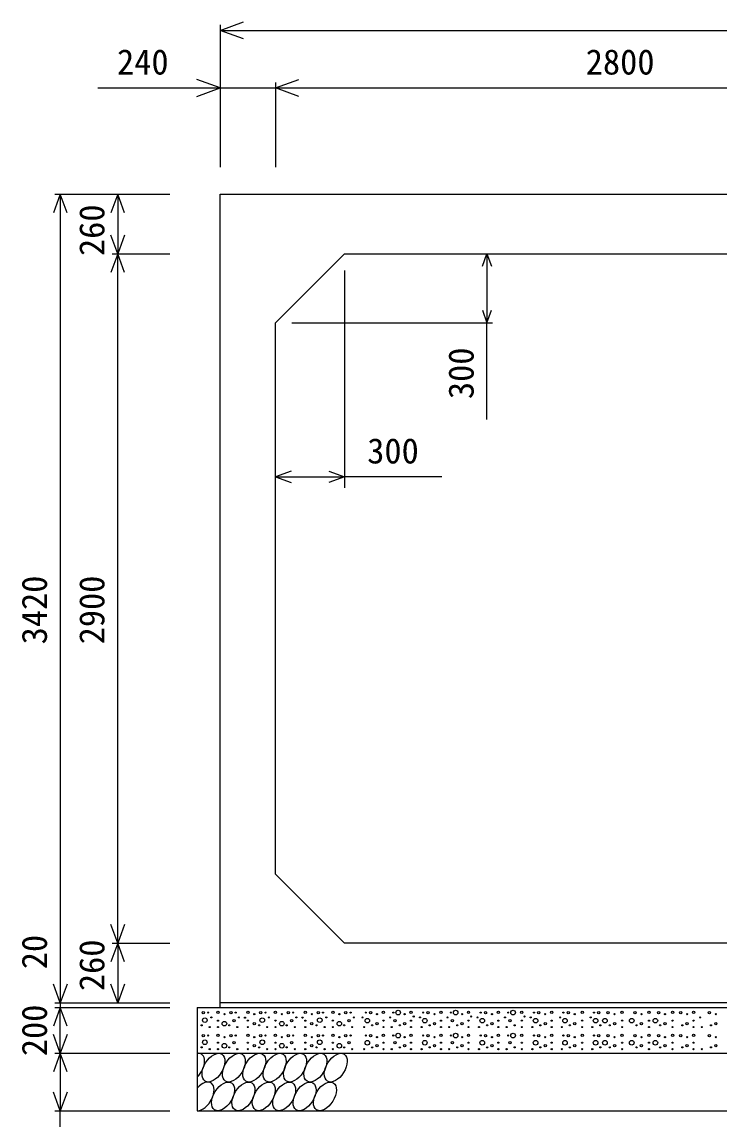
# Model space of a CAD drawing. Units: millimetres, scale not verified. Extents: x -100800 to 100800, y -35640 to 35640.
# Drawn here: x 10856 to 13889, y -22236 to -17460 of the extents above; entities that cross this region are included whole.
import ezdxf
from ezdxf.enums import TextEntityAlignment as Align

# ---------------------------------------------------------------- set-up
doc = ezdxf.new("R2010")
doc.units = ezdxf.units.MM
doc.header["$LTSCALE"] = 120
for name, color, linetype, lineweight in [('0-0_DIM', 7, 'Continuous', 25), ('0-2_HATCH', 6, 'Continuous', 25), ('0-5_OUTLINE', 3, 'Continuous', 25)]:
    doc.layers.add(name, color=color, linetype=linetype, lineweight=lineweight)
doc.styles.add('ＭＳ ゴシック', font='')
doc.styles.get('ＭＳ ゴシック').set_extended_font_data('MS Gothic')

msp = doc.modelspace()

# ---------------------------------------------------------------- linework, layer by layer
at = {"layer": '0-0_DIM'}
for p, q in [((11719.1, -17473.4), (11719.1, -18092)), ((11719.1, -17497.4), (15199.1, -17497.4)), ((11186.4, -17747.4), (11719.1, -17747.4)), ((11959.1, -17723.4), (11959.1, -18092)), ((10999, -18209.7), (11499.1, -18209.7)), ((11023, -18209.7), (11023, -21729.7)), ((11273, -18209.7), (11273, -18469.7)), ((11249, -18469.7), (11499.1, -18469.7)), ((11273, -21469.7), (11273, -18469.7)), ((12879.5, -18469.7), (12879.5, -18769.7)), ((12259.1, -18541.7), (12259.1, -19488.3)), ((12031.1, -18769.7), (12903.5, -18769.7)), ((12879.5, -19190.5), (12879.5, -18769.7)), ((11959.1, -19440.3), (12259.1, -19440.3)), ((12683.2, -19440.3), (12259.1, -19440.3)), ((11249, -21469.7), (11499.1, -21469.7)), ((11273, -21469.7), (11273, -21729.7)), ((10999, -21729.7), (11499.1, -21729.7)), ((10999, -21749.7), (11499.1, -21749.7)), ((11023, -21729.7), (11023, -21749.7)), ((11023, -21949.7), (11023, -21749.7)), ((10999, -21949.7), (11499.1, -21949.7)), ((11023, -21949.7), (11023, -22199.7)), ((10999, -22199.7), (11499.1, -22199.7)), ((11023, -22521.8), (11023, -22199.7))]:
    msp.add_line(p, q, dxfattribs=at)
for points in [[(11820.6, -17534.3), (11719.1, -17497.4), (11820.6, -17460.4)], [(11617.6, -17784.3), (11719.1, -17747.4), (11617.6, -17710.4)], [(12060.6, -17784.3), (11959.1, -17747.4), (12060.6, -17710.4)], [(11719.1, -17747.4), (11959.1, -17747.4), (14959.1, -17747.4), (15199.1, -17747.4)], [(11052.6, -18290.9), (11023, -18209.7), (10993.5, -18290.9)], [(11302.6, -18290.9), (11273, -18209.7), (11243.5, -18290.9)], [(11302.6, -18388.5), (11273, -18469.7), (11243.5, -18388.5)], [(11302.6, -18550.9), (11273, -18469.7), (11243.5, -18550.9)], [(12859.8, -18523.8), (12879.5, -18469.7), (12899.2, -18523.8)], [(12859.8, -18715.6), (12879.5, -18769.7), (12899.2, -18715.6)], [(12026.8, -19415.7), (11959.1, -19440.3), (12026.8, -19465)], [(12191.4, -19415.7), (12259.1, -19440.3), (12191.4, -19465)], [(11302.6, -21388.5), (11273, -21469.7), (11243.5, -21388.5)], [(11302.6, -21550.9), (11273, -21469.7), (11243.5, -21550.9)], [(11052.6, -21648.5), (11023, -21729.7), (10993.5, -21648.5)], [(11302.6, -21648.5), (11273, -21729.7), (11243.5, -21648.5)], [(11052.6, -21830.9), (11023, -21749.7), (10993.5, -21830.9)], [(11052.6, -21868.5), (11023, -21949.7), (10993.5, -21868.5)], [(11052.6, -22030.9), (11023, -21949.7), (10993.5, -22030.9)], [(11052.6, -22118.5), (11023, -22199.7), (10993.5, -22118.5)]]:
    msp.add_lwpolyline(points, dxfattribs=at)
at = {"layer": '0-2_HATCH'}
for centre, radius in [((11645.1, -21772.5), 5), ((11666.2, -21772.5), 2.5), ((11709.1, -21771.6), 5), ((11765.1, -21772.5), 5), ((11786.2, -21772.5), 2.5), ((11839.1, -21771.6), 5), ((11895.1, -21772.5), 5), ((11916.2, -21772.5), 2.5), ((11959.1, -21771.6), 5), ((12015.1, -21772.5), 5), ((12036.2, -21772.5), 2.5), ((12089.1, -21771.6), 5), ((12145.1, -21772.5), 5), ((12166.2, -21772.5), 2.5), ((12209.1, -21771.6), 5), ((12265.1, -21772.5), 5), ((12286.2, -21772.5), 2.5), ((12352, -21772.5), 2.5), ((12373.1, -21772.5), 5), ((12429.1, -21771.6), 5), ((12472, -21772.5), 2.5), ((12493.1, -21772.5), 10), ((12549.1, -21771.6), 5), ((12602, -21772.5), 2.5), ((12623.1, -21772.5), 5), ((12679.1, -21771.6), 5), ((12722, -21772.5), 2.5), ((12743.1, -21772.5), 10), ((12799.1, -21771.6), 5), ((12852, -21772.5), 2.5), ((12873.1, -21772.5), 5), ((12929.1, -21771.6), 5), ((12972, -21772.5), 2.5), ((12993.1, -21772.5), 10), ((13031, -21771.6), 5), ((13083.9, -21772.5), 2.5), ((13104.9, -21772.5), 5), ((13161, -21771.6), 5), ((13211.9, -21772.5), 2.5), ((13232.9, -21772.5), 5), ((13293.9, -21771.6), 5), ((13344.8, -21772.5), 2.5), ((13365.9, -21772.5), 5), ((13406.5, -21772.5), 5), ((13467.5, -21771.6), 5), ((13523.4, -21772.5), 5), ((13584.3, -21771.6), 5), ((13626.1, -21772.5), 5), ((13687, -21771.6), 5), ((13722.3, -21772.5), 5), ((13778.4, -21771.6), 5), ((13847.1, -21772.5), 5), ((11651.7, -21805.5), 10), ((11680.2, -21793.5), 2.5), ((11709.1, -21807.5), 2.5), ((11737.1, -21820.7), 10), ((11737.1, -21779.5), 2.5), ((11779.2, -21807.5), 5), ((11800.2, -21793.5), 2.5), ((11826.7, -21794.4), 2.5), ((11839.1, -21807.5), 2.5), ((11867.1, -21820.7), 5), ((11867.1, -21779.5), 2.5), ((11901.7, -21805.5), 10), ((11930.2, -21793.5), 2.5), ((11959.1, -21807.5), 2.5), ((11987.1, -21820.7), 10), ((11987.1, -21779.5), 2.5), ((12029.2, -21807.5), 5), ((12050.2, -21793.5), 2.5), ((12076.7, -21794.4), 2.5), ((12089.1, -21807.5), 2.5), ((12117.1, -21820.7), 5), ((12117.1, -21779.5), 2.5), ((12151.7, -21805.5), 10), ((12180.2, -21793.5), 2.5), ((12209.1, -21807.5), 2.5), ((12237.1, -21820.7), 10), ((12237.1, -21779.5), 2.5), ((12279.2, -21807.5), 5), ((12300.2, -21793.5), 2.5), ((12338, -21793.5), 2.5), ((12359, -21807.5), 10), ((12401.1, -21820.7), 5), ((12401.1, -21779.5), 2.5), ((12429.1, -21807.5), 2.5), ((12458, -21793.5), 2.5), ((12479, -21807.5), 5), ((12521.1, -21820.7), 5), ((12521.1, -21779.5), 2.5), ((12549.1, -21807.5), 2.5), ((12560.5, -21789.2), 2.5), ((12588, -21793.5), 2.5), ((12609, -21807.5), 10), ((12651.1, -21820.7), 5), ((12651.1, -21779.5), 2.5), ((12679.1, -21807.5), 2.5), ((12708, -21793.5), 2.5), ((12729, -21807.5), 5), ((12771.1, -21820.7), 5), ((12771.1, -21779.5), 2.5), ((12799.1, -21807.5), 2.5), ((12810.5, -21789.2), 2.5), ((12838, -21793.5), 2.5), ((12859, -21807.5), 10), ((12901.1, -21820.7), 5), ((12901.1, -21779.5), 2.5), ((12929.1, -21807.5), 2.5), ((12958, -21793.5), 2.5), ((12979, -21807.5), 5), ((13031, -21807.5), 2.5), ((13042.3, -21789.2), 2.5), ((13069.8, -21793.5), 2.5), ((13090.9, -21807.5), 10), ((13132.9, -21820.7), 5), ((13132.9, -21779.5), 2.5), ((13161, -21807.5), 2.5), ((13197.9, -21793.5), 2.5), ((13218.9, -21807.5), 10), ((13261, -21820.7), 5), ((13261, -21779.5), 2.5), ((13293.9, -21807.5), 2.5), ((13330.8, -21793.5), 2.5), ((13351.9, -21807.5), 10), ((13392.5, -21807.5), 10), ((13434.6, -21820.7), 5), ((13434.6, -21779.5), 2.5), ((13467.5, -21807.5), 2.5), ((13509.4, -21807.5), 10), ((13551.4, -21820.7), 5), ((13551.4, -21779.5), 2.5), ((13584.3, -21807.5), 2.5), ((13612.1, -21807.5), 10), ((13654.1, -21820.7), 5), ((13654.1, -21779.5), 2.5), ((13687, -21807.5), 2.5), ((13750.3, -21820.7), 5), ((13750.3, -21779.5), 2.5), ((13778.4, -21807.5), 2.5), ((13807.2, -21793.5), 2.5), ((13875.1, -21820.7), 5), ((13875.1, -21779.5), 2.5), ((11638.1, -21827.7), 2.5), ((11645.1, -21872.5), 5), ((11666.2, -21872.5), 2.5), ((11673.2, -21835.6), 2.5), ((11709.1, -21871.6), 5), ((11709.1, -21835.6), 2.5), ((11758.1, -21827.7), 2.5), ((11765.1, -21872.5), 5), ((11786.2, -21872.5), 2.5), ((11793.2, -21835.6), 2.5), ((11839.1, -21871.6), 5), ((11839.1, -21835.6), 2.5), ((11888.1, -21827.7), 2.5), ((11895.1, -21872.5), 5), ((11916.2, -21872.5), 2.5), ((11923.2, -21835.6), 2.5), ((11959.1, -21871.6), 5), ((11959.1, -21835.6), 2.5), ((12008.1, -21827.7), 2.5), ((12015.1, -21872.5), 5), ((12036.2, -21872.5), 2.5), ((12043.2, -21835.6), 2.5), ((12089.1, -21871.6), 5), ((12089.1, -21835.6), 2.5), ((12138.1, -21827.7), 2.5), ((12145.1, -21872.5), 5), ((12166.2, -21872.5), 2.5), ((12173.2, -21835.6), 2.5), ((12209.1, -21871.6), 5), ((12209.1, -21835.6), 2.5), ((12258.1, -21827.7), 2.5), ((12265.1, -21872.5), 5), ((12286.2, -21872.5), 2.5), ((12293.2, -21835.6), 2.5), ((12345, -21835.6), 2.5), ((12352, -21872.5), 2.5), ((12373.1, -21872.5), 5), ((12380.1, -21827.7), 2.5), ((12429.1, -21871.6), 5), ((12429.1, -21835.6), 2.5), ((12465, -21835.6), 2.5), ((12472, -21872.5), 2.5), ((12493.1, -21872.5), 10), ((12500.1, -21827.7), 2.5), ((12549.1, -21871.6), 5), ((12549.1, -21835.6), 2.5), ((12595, -21835.6), 2.5), ((12602, -21872.5), 2.5), ((12623.1, -21872.5), 5), ((12630.1, -21827.7), 2.5), ((12679.1, -21871.6), 5), ((12679.1, -21835.6), 2.5), ((12715, -21835.6), 2.5), ((12722, -21872.5), 2.5), ((12743.1, -21872.5), 10), ((12750.1, -21827.7), 2.5), ((12799.1, -21871.6), 5), ((12799.1, -21835.6), 2.5), ((12845, -21835.6), 2.5), ((12852, -21872.5), 2.5), ((12873.1, -21872.5), 5), ((12880.1, -21827.7), 2.5), ((12929.1, -21871.6), 5), ((12929.1, -21835.6), 2.5), ((12965, -21835.6), 2.5), ((12972, -21872.5), 2.5), ((12993.1, -21872.5), 10), ((13000.1, -21827.7), 2.5), ((13031, -21871.6), 5), ((13031, -21835.6), 2.5), ((13076.8, -21835.6), 2.5), ((13083.9, -21872.5), 2.5), ((13104.9, -21872.5), 5), ((13111.9, -21827.7), 2.5), ((13161, -21871.6), 5), ((13161, -21835.6), 2.5), ((13204.9, -21835.6), 2.5), ((13211.9, -21872.5), 2.5), ((13232.9, -21872.5), 5), ((13240, -21827.7), 2.5), ((13293.9, -21871.6), 5), ((13293.9, -21835.6), 2.5), ((13337.8, -21835.6), 2.5), ((13344.8, -21872.5), 2.5), ((13365.9, -21872.5), 5), ((13372.9, -21827.7), 2.5), ((13406.5, -21872.5), 5), ((13413.6, -21827.7), 2.5), ((13467.5, -21871.6), 5), ((13467.5, -21835.6), 2.5), ((13523.4, -21872.5), 5), ((13530.4, -21827.7), 2.5), ((13584.3, -21871.6), 5), ((13584.3, -21835.6), 2.5), ((13626.1, -21872.5), 5), ((13633.1, -21827.7), 2.5), ((13687, -21871.6), 5), ((13687, -21835.6), 2.5), ((13722.3, -21872.5), 5), ((13729.3, -21827.7), 2.5), ((13778.4, -21871.6), 5), ((13778.4, -21835.6), 2.5), ((13814.2, -21835.6), 2.5), ((13847.1, -21872.5), 5), ((13854.1, -21827.7), 2.5), ((11651.7, -21901.6), 10), ((11709.1, -21903.6), 2.5), ((11737.1, -21916.8), 10), ((11737.1, -21879.5), 2.5), ((11779.2, -21903.6), 5), ((11839.1, -21903.6), 2.5), ((11867.1, -21916.8), 5), ((11867.1, -21879.5), 2.5), ((11901.7, -21901.6), 10), ((11959.1, -21903.6), 2.5), ((11987.1, -21916.8), 10), ((11987.1, -21879.5), 2.5), ((12029.2, -21903.6), 5), ((12089.1, -21903.6), 2.5), ((12117.1, -21916.8), 5), ((12117.1, -21879.5), 2.5), ((12151.7, -21901.6), 10), ((12209.1, -21903.6), 2.5), ((12237.1, -21916.8), 10), ((12237.1, -21879.5), 2.5), ((12279.2, -21903.6), 5), ((12359, -21903.6), 10), ((12401.1, -21916.8), 5), ((12401.1, -21879.5), 2.5), ((12429.1, -21903.6), 2.5), ((12479, -21903.6), 5), ((12521.1, -21916.8), 5), ((12521.1, -21879.5), 2.5), ((12549.1, -21903.6), 2.5), ((12609, -21903.6), 10), ((12651.1, -21916.8), 5), ((12651.1, -21879.5), 2.5), ((12679.1, -21903.6), 2.5), ((12729, -21903.6), 5), ((12771.1, -21916.8), 5), ((12771.1, -21879.5), 2.5), ((12799.1, -21903.6), 2.5), ((12859, -21903.6), 10), ((12901.1, -21916.8), 5), ((12901.1, -21879.5), 2.5), ((12929.1, -21903.6), 2.5), ((12979, -21903.6), 5), ((13031, -21903.6), 2.5), ((13090.9, -21903.6), 10), ((13132.9, -21916.8), 5), ((13132.9, -21879.5), 2.5), ((13161, -21903.6), 2.5), ((13218.9, -21903.6), 10), ((13261, -21916.8), 5), ((13261, -21879.5), 2.5), ((13293.9, -21903.6), 2.5), ((13351.9, -21903.6), 10), ((13392.5, -21903.6), 10), ((13434.6, -21916.8), 5), ((13434.6, -21879.5), 2.5), ((13467.5, -21903.6), 2.5), ((13509.4, -21903.6), 10), ((13551.4, -21916.8), 5), ((13551.4, -21879.5), 2.5), ((13584.3, -21903.6), 2.5), ((13612.1, -21903.6), 10), ((13654.1, -21916.8), 5), ((13654.1, -21879.5), 2.5), ((13687, -21903.6), 2.5), ((13750.3, -21916.8), 5), ((13750.3, -21879.5), 2.5), ((13778.4, -21903.6), 2.5), ((13875.1, -21916.8), 5), ((13875.1, -21879.5), 2.5), ((11638.1, -21923.8), 2.5), ((11673.2, -21931.6), 2.5), ((11709.1, -21931.6), 2.5), ((11758.1, -21923.8), 2.5), ((11793.2, -21931.6), 2.5), ((11839.1, -21931.6), 2.5), ((11888.1, -21923.8), 2.5), ((11923.2, -21931.6), 2.5), ((11959.1, -21931.6), 2.5), ((12008.1, -21923.8), 2.5), ((12043.2, -21931.6), 2.5), ((12089.1, -21931.6), 2.5), ((12138.1, -21923.8), 2.5), ((12173.2, -21931.6), 2.5), ((12209.1, -21931.6), 2.5), ((12258.1, -21923.8), 2.5), ((12293.2, -21931.6), 2.5), ((12345, -21931.6), 2.5), ((12380.1, -21923.8), 2.5), ((12429.1, -21931.6), 2.5), ((12465, -21931.6), 2.5), ((12500.1, -21923.8), 2.5), ((12549.1, -21931.6), 2.5), ((12595, -21931.6), 2.5), ((12630.1, -21923.8), 2.5), ((12679.1, -21931.6), 2.5), ((12715, -21931.6), 2.5), ((12750.1, -21923.8), 2.5), ((12799.1, -21931.6), 2.5), ((12845, -21931.6), 2.5), ((12880.1, -21923.8), 2.5), ((12929.1, -21931.6), 2.5), ((12965, -21931.6), 2.5), ((13000.1, -21923.8), 2.5), ((13031, -21931.6), 2.5), ((13076.8, -21931.6), 2.5), ((13111.9, -21923.8), 2.5), ((13161, -21931.6), 2.5), ((13204.9, -21931.6), 2.5), ((13240, -21923.8), 2.5), ((13293.9, -21931.6), 2.5), ((13337.8, -21931.6), 2.5), ((13372.9, -21923.8), 2.5), ((13413.6, -21923.8), 2.5), ((13467.5, -21931.6), 2.5), ((13530.4, -21923.8), 2.5), ((13584.3, -21931.6), 2.5), ((13633.1, -21923.8), 2.5), ((13687, -21931.6), 2.5), ((13729.3, -21923.8), 2.5), ((13778.4, -21931.6), 2.5), ((13814.2, -21931.6), 2.5), ((13854.1, -21923.8), 2.5)]:
    msp.add_circle(centre, radius, dxfattribs=at)
for centre, start_param, end_param in [((11600.8, -22012.2), 4.335544, 6.724593), ((11642.3, -22137.2), 3.496422, 7.58605)]:
    msp.add_ellipse(centre, major_axis=(36.4, 58.9), ratio=0.5792, start_param=start_param, end_param=end_param, dxfattribs=at)
for centre in [(11689.5, -22012.2), (11778.2, -22012.2), (11866.9, -22012.2), (11955.6, -22012.2), (12044.3, -22012.2), (12133, -22012.2), (12221.6, -22012.2), (11731, -22137.2), (11819.7, -22137.2), (11908.4, -22137.2), (11997.1, -22137.2), (12085.8, -22137.2), (12174.5, -22137.2)]:
    msp.add_ellipse(centre, major_axis=(36.4, 58.9), ratio=0.5792, dxfattribs=at)
at = {"layer": '0-5_OUTLINE'}
for p, q in [((11719.1, -21749.7), (11719.1, -18209.7)), ((12259.1, -18469.7), (11959.1, -18769.7)), ((12259.1, -18469.7), (14659.1, -18469.7)), ((11959.1, -21169.7), (11959.1, -18769.7)), ((11959.1, -21169.7), (12259.1, -21469.7)), ((14659.1, -21469.7), (12259.1, -21469.7)), ((11619.1, -21749.7), (11619.1, -22199.7)), ((11619.1, -21749.7), (15299.1, -21749.7)), ((15199.1, -21729.7), (11719.1, -21729.7)), ((11619.1, -21949.7), (15299.1, -21949.7)), ((11619.1, -22199.7), (15299.1, -22199.7))]:
    msp.add_line(p, q, dxfattribs=at)
msp.add_lwpolyline([(11719.1, -18209.7), (15199.1, -18209.7), (15199.1, -21749.7)], dxfattribs=at)

# ---------------------------------------------------------------- texts
at = {"layer": '0-0_DIM', "style": 'ＭＳ ゴシック'}
for s, p in [('240', (11269.8, -17722.4)), ('2800', (13309.1, -17722.4)), ('300', (12358.3, -19415.3))]:
    msp.add_text(s, height=110, dxfattribs=at).set_placement(p, align=Align.BOTTOM_LEFT)
for s, p in [('260', (11248, -18479.4)), ('300', (12854.5, -19102)), ('3420', (10998, -20169.7)), ('2900', (11248, -20169.7)), ('20', (10998, -21583.8)), ('260', (11248, -21678.9)), ('200', (10998, -21962.2))]:
    msp.add_text(s, height=110, rotation=90, dxfattribs=at).set_placement(p, align=Align.BOTTOM_LEFT)

doc.saveas('drawing.dxf')
